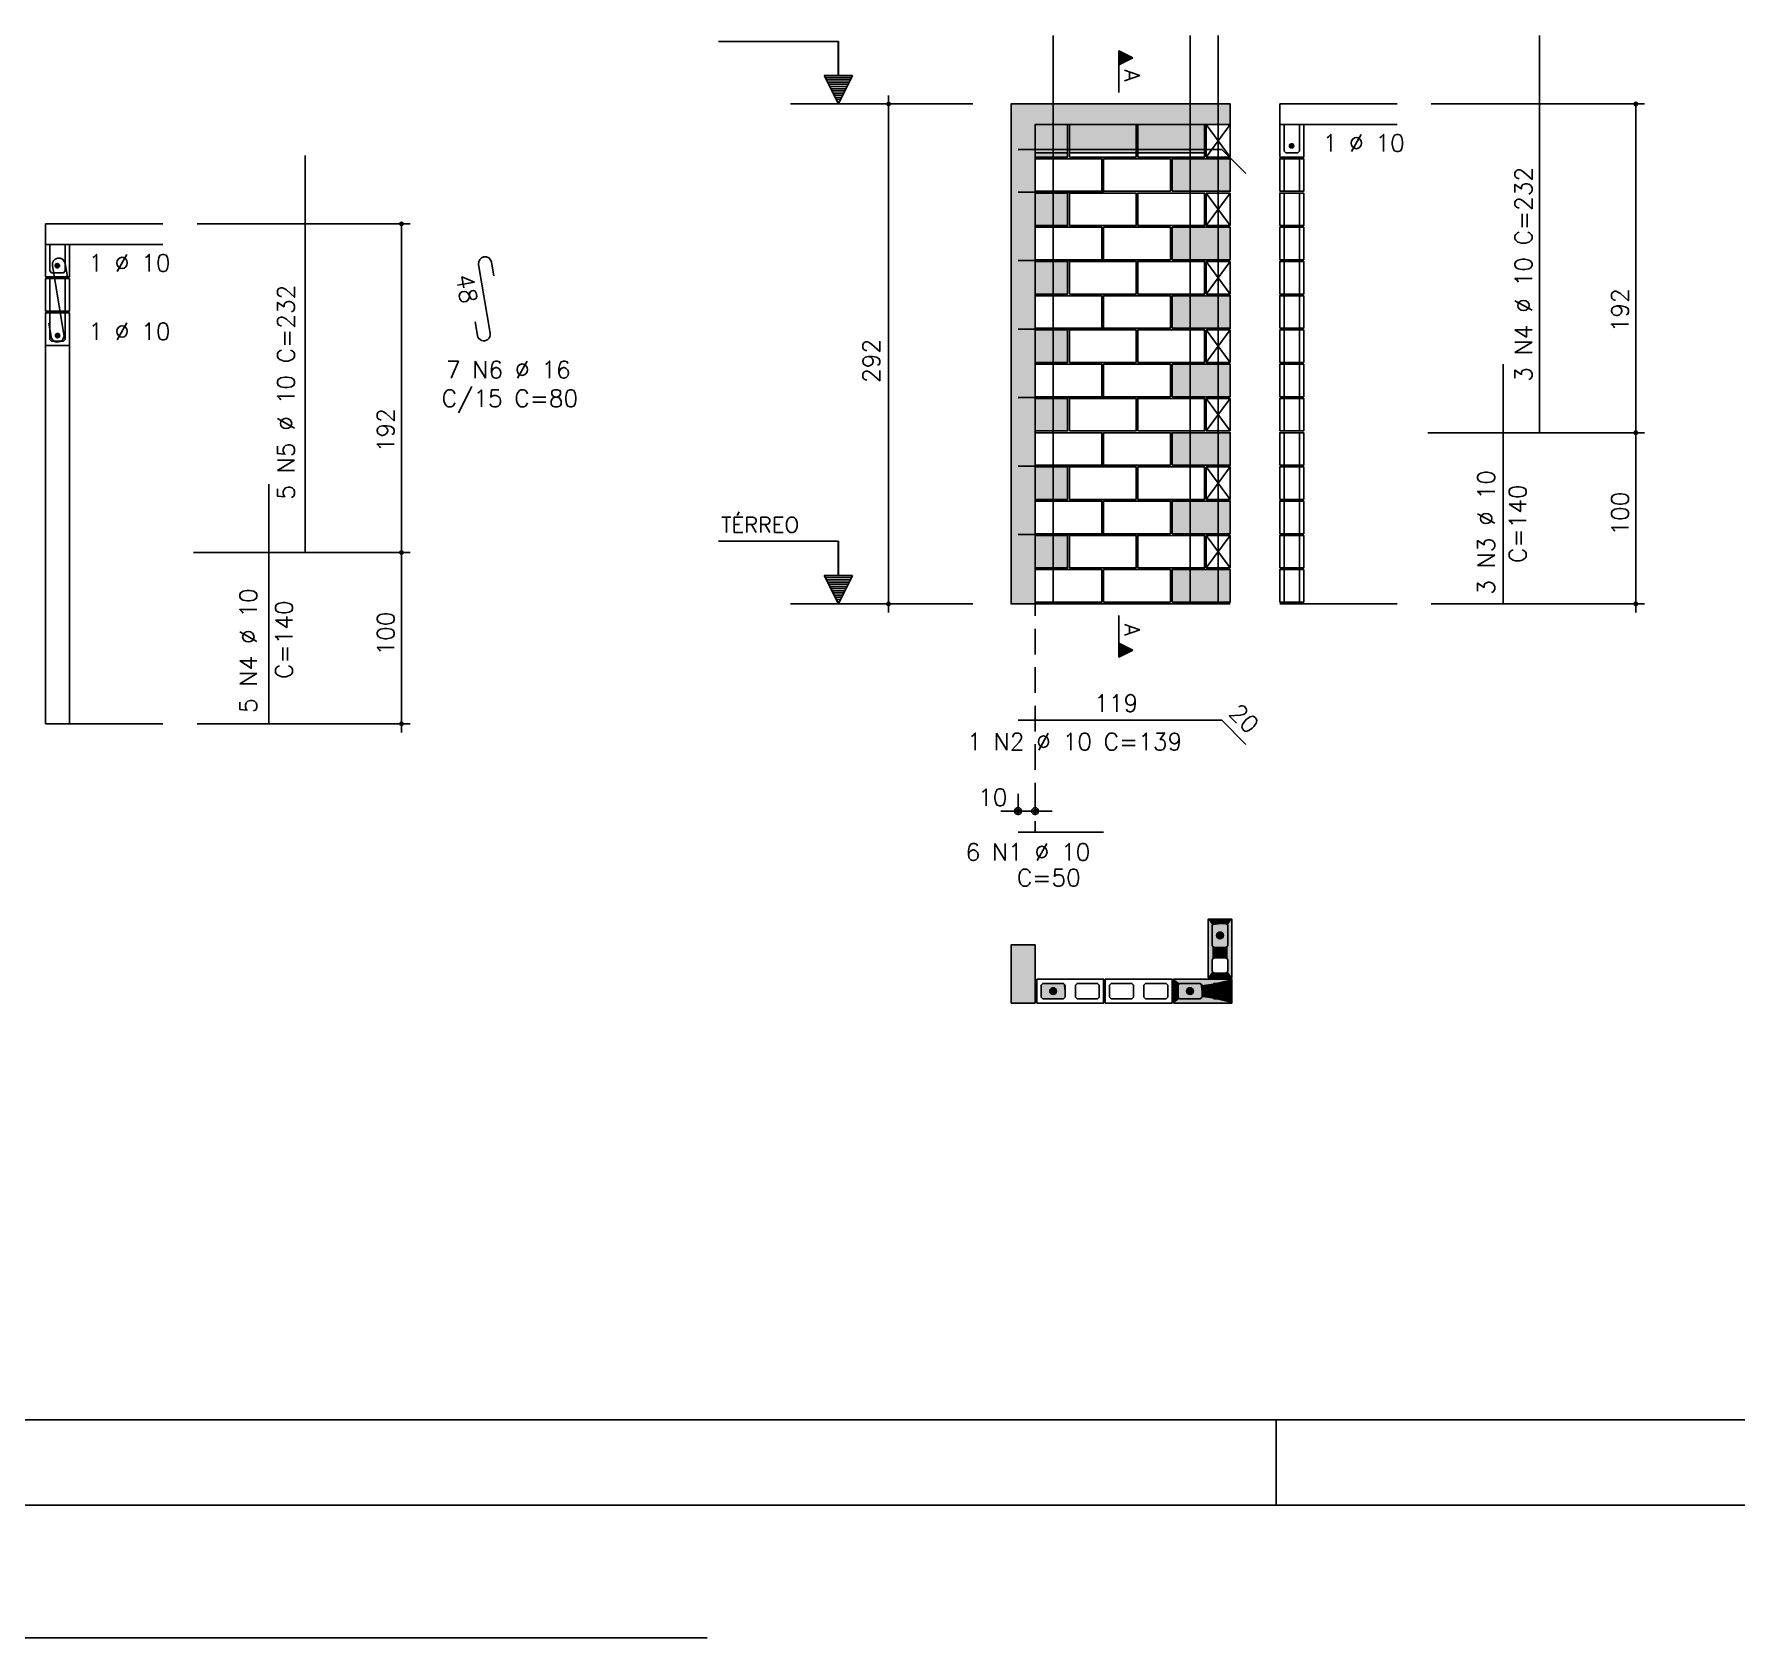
# Model space of a CAD drawing. Extents: x -2 to 121, y -2 to 61.
# Drawn here: x 15.19 to 35.07, y -1.55 to 17.18 of the extents above; entities that cross this region are included whole.
import ezdxf

# ---------------------------------------------------------------- set-up
doc = ezdxf.new("R2010")
doc.units = 0
doc.header["$MEASUREMENT"] = 0
doc.linetypes.add('ESTILO_TQS_0001', pattern=[0.45, 0.3, -0.15])
doc.linetypes.add('HIDDEN', pattern=[0.375, 0.25, -0.125])
doc.layers.get('Defpoints').update_dxf_attribs({"linetype": 'CONTINUOUS'})
for name, color, linetype in [('ARQ_FOLHA', 7, 'CONTINUOUS'), ('PENA_01', 1, 'CONTINUOUS'), ('PENA_02', 2, 'CONTINUOUS'), ('PENA_03', 3, 'CONTINUOUS'), ('PENA_05', 5, 'CONTINUOUS'), ('PENA_09', 254, 'CONTINUOUS'), ('PENA_11', 252, 'CONTINUOUS'), ('PENA_21', 100, 'CONTINUOUS'), ('PENA_23', 50, 'CONTINUOUS')]:
    doc.layers.add(name, color=color, linetype=linetype)
doc.styles.get("Standard").update_dxf_attribs({"font": 'ROMANS.SHX'})

msp = doc.modelspace()

# ---------------------------------------------------------------- linework, layer by layer
at = {"layer": 'ARQ_FOLHA', "color": 1}
msp.add_line((29.7, 0.996255), (29.7, -0.003745), dxfattribs=at)
for points in [[(0, -0.003745), (118.9, -0.003745), (118.9, 59.396255), (0, 59.396255)], [(2.5, 0.996255), (117.9, 0.996255), (117.9, 58.396255), (2.5, 58.396255)]]:
    msp.add_lwpolyline(points, close=True, dxfattribs=at)
at = {"layer": 'Defpoints', "color": 8, "linetype": 'HIDDEN', "ltscale": 100}
msp.add_lwpolyline([(-1.95, 60.946255), (-1.95, -1.553745), (120.85, -1.553745), (120.85, 60.946255)], close=True, dxfattribs=at)
at = {"layer": 'PENA_01', "linetype": 'Continuous'}
for p, q in [((24.023589, 16.367532), (26.154453, 16.367532)), ((26.881945, 15.797532), (27.261945, 15.797532)), ((27.281945, 15.797532), (28.061945, 15.797532)), ((28.081945, 15.797532), (28.861945, 15.797532)), ((24.023589, 10.527532), (26.154453, 10.527532)), ((26.681945, 8.060308), (26.681945, 8.306402)), ((26.881945, 8.060308), (26.881945, 8.306402)), ((27.081945, 8.106402), (26.481945, 8.106402))]:
    msp.add_line(p, q, dxfattribs=at)
at = {"layer": 'PENA_01', "linetype": 'ESTILO_TQS_0001'}
msp.add_line((26.881945, 11.137532), (26.881945, 7.860308), dxfattribs=at)
at = {"layer": 'PENA_01', "linetype": 'Continuous'}
for points in [[(28.951945, 6.533468), (28.951945, 6.773468), (28.971945, 6.793468), (29.111945, 6.793468), (29.131945, 6.773468), (29.131945, 6.533468), (29.111945, 6.513468), (28.971945, 6.513468), (28.951945, 6.533468)], [(28.951945, 6.233468), (28.951945, 6.373468), (28.971945, 6.393468), (29.111945, 6.393468), (29.131945, 6.373468), (29.131945, 6.233468), (29.111945, 6.213468), (28.971945, 6.213468), (28.951945, 6.233468)], [(26.951945, 6.073468), (26.971945, 6.093468), (27.211945, 6.093468), (27.231945, 6.073468), (27.231945, 5.933468), (27.211945, 5.913468), (26.971945, 5.913468), (26.951945, 5.933468), (26.951945, 6.073468)], [(27.351945, 6.073468), (27.371945, 6.093468), (27.611945, 6.093468), (27.631945, 6.073468), (27.631945, 5.933468), (27.611945, 5.913468), (27.371945, 5.913468), (27.351945, 5.933468), (27.351945, 6.073468)], [(27.751945, 6.073468), (27.771945, 6.093468), (28.011945, 6.093468), (28.031945, 6.073468), (28.031945, 5.933468), (28.011945, 5.913468), (27.771945, 5.913468), (27.751945, 5.933468), (27.751945, 6.073468)], [(28.151945, 6.073468), (28.171945, 6.093468), (28.411945, 6.093468), (28.431945, 6.073468), (28.431945, 5.933468), (28.411945, 5.913468), (28.171945, 5.913468), (28.151945, 5.933468), (28.151945, 6.073468)], [(28.811945, 6.093468), (28.571945, 6.093468), (28.551945, 6.073468), (28.551945, 5.933468), (28.571945, 5.913468), (28.811945, 5.913468), (28.831945, 5.933468), (28.831945, 6.073468), (28.811945, 6.093468)], [(29.111945, 6.093468), (28.971945, 6.093468), (28.951945, 6.073468), (28.951945, 5.933468), (28.971945, 5.913468), (29.111945, 5.913468), (29.131945, 5.933468), (29.131945, 6.073468), (29.111945, 6.093468)]]:
    msp.add_lwpolyline(points, dxfattribs=at)
at = {"layer": 'PENA_02', "linetype": 'Continuous'}
for p, q in [((29.161945, 16.127532), (28.881945, 16.127532)), ((28.881945, 16.127532), (28.881945, 15.747532)), ((29.161945, 15.747532), (29.161945, 16.127532)), ((28.881945, 15.747532), (29.161945, 15.747532)), ((29.161945, 15.327532), (28.881945, 15.327532)), ((28.881945, 15.327532), (28.881945, 14.947532)), ((29.161945, 14.947532), (29.161945, 15.327532)), ((28.881945, 14.947532), (29.161945, 14.947532)), ((29.161945, 14.527532), (28.881945, 14.527532)), ((28.881945, 14.527532), (28.881945, 14.147532)), ((29.161945, 14.147532), (29.161945, 14.527532)), ((28.881945, 14.147532), (29.161945, 14.147532)), ((29.161945, 13.727532), (28.881945, 13.727532)), ((28.881945, 13.727532), (28.881945, 13.347532)), ((29.161945, 13.347532), (29.161945, 13.727532)), ((28.881945, 13.347532), (29.161945, 13.347532)), ((29.161945, 12.927532), (28.881945, 12.927532)), ((28.881945, 12.927532), (28.881945, 12.547532)), ((29.161945, 12.547532), (29.161945, 12.927532)), ((28.881945, 12.547532), (29.161945, 12.547532)), ((29.161945, 12.127532), (28.881945, 12.127532)), ((28.881945, 12.127532), (28.881945, 11.747532)), ((29.161945, 11.747532), (29.161945, 12.127532)), ((28.881945, 11.747532), (29.161945, 11.747532)), ((29.161945, 11.327532), (28.881945, 11.327532)), ((28.881945, 11.327532), (28.881945, 10.947532)), ((29.161945, 10.947532), (29.161945, 11.327532)), ((28.881945, 10.947532), (29.161945, 10.947532)), ((26.881945, 10.527532), (29.161945, 10.527532))]:
    msp.add_line(p, q, dxfattribs=at)
for points in [[(29.161945, 16.127532), (29.161945, 16.367532), (26.601945, 16.367532), (26.601945, 10.527532), (26.881945, 10.527532), (26.881945, 16.127532), (29.161945, 16.127532)], [(26.881945, 15.747532), (27.261945, 15.747532), (27.261945, 16.127532), (26.881945, 16.127532), (26.881945, 15.747532)], [(27.281945, 15.747532), (28.061945, 15.747532), (28.061945, 16.127532), (27.281945, 16.127532), (27.281945, 15.747532)], [(28.081945, 15.747532), (28.861945, 15.747532), (28.861945, 16.127532), (28.081945, 16.127532), (28.081945, 15.747532)], [(26.881945, 15.347532), (27.661945, 15.347532), (27.661945, 15.727532), (26.881945, 15.727532), (26.881945, 15.347532)], [(27.681945, 15.347532), (28.461945, 15.347532), (28.461945, 15.727532), (27.681945, 15.727532), (27.681945, 15.347532)], [(28.481945, 15.347532), (29.161945, 15.347532), (29.161945, 15.727532), (28.481945, 15.727532), (28.481945, 15.347532)], [(26.881945, 14.947532), (27.261945, 14.947532), (27.261945, 15.327532), (26.881945, 15.327532), (26.881945, 14.947532)], [(27.281945, 14.947532), (28.061945, 14.947532), (28.061945, 15.327532), (27.281945, 15.327532), (27.281945, 14.947532)], [(28.081945, 14.947532), (28.861945, 14.947532), (28.861945, 15.327532), (28.081945, 15.327532), (28.081945, 14.947532)], [(26.881945, 14.547532), (27.661945, 14.547532), (27.661945, 14.927532), (26.881945, 14.927532), (26.881945, 14.547532)], [(27.681945, 14.547532), (28.461945, 14.547532), (28.461945, 14.927532), (27.681945, 14.927532), (27.681945, 14.547532)], [(28.481945, 14.547532), (29.161945, 14.547532), (29.161945, 14.927532), (28.481945, 14.927532), (28.481945, 14.547532)], [(26.881945, 14.147532), (27.261945, 14.147532), (27.261945, 14.527532), (26.881945, 14.527532), (26.881945, 14.147532)], [(27.281945, 14.147532), (28.061945, 14.147532), (28.061945, 14.527532), (27.281945, 14.527532), (27.281945, 14.147532)], [(28.081945, 14.147532), (28.861945, 14.147532), (28.861945, 14.527532), (28.081945, 14.527532), (28.081945, 14.147532)], [(26.881945, 13.747532), (27.661945, 13.747532), (27.661945, 14.127532), (26.881945, 14.127532), (26.881945, 13.747532)], [(27.681945, 13.747532), (28.461945, 13.747532), (28.461945, 14.127532), (27.681945, 14.127532), (27.681945, 13.747532)], [(28.481945, 13.747532), (29.161945, 13.747532), (29.161945, 14.127532), (28.481945, 14.127532), (28.481945, 13.747532)], [(26.881945, 13.347532), (27.261945, 13.347532), (27.261945, 13.727532), (26.881945, 13.727532), (26.881945, 13.347532)], [(27.281945, 13.347532), (28.061945, 13.347532), (28.061945, 13.727532), (27.281945, 13.727532), (27.281945, 13.347532)], [(28.081945, 13.347532), (28.861945, 13.347532), (28.861945, 13.727532), (28.081945, 13.727532), (28.081945, 13.347532)], [(26.881945, 12.947532), (27.661945, 12.947532), (27.661945, 13.327532), (26.881945, 13.327532), (26.881945, 12.947532)], [(27.681945, 12.947532), (28.461945, 12.947532), (28.461945, 13.327532), (27.681945, 13.327532), (27.681945, 12.947532)], [(28.481945, 12.947532), (29.161945, 12.947532), (29.161945, 13.327532), (28.481945, 13.327532), (28.481945, 12.947532)], [(26.881945, 12.547532), (27.261945, 12.547532), (27.261945, 12.927532), (26.881945, 12.927532), (26.881945, 12.547532)], [(27.281945, 12.547532), (28.061945, 12.547532), (28.061945, 12.927532), (27.281945, 12.927532), (27.281945, 12.547532)], [(28.081945, 12.547532), (28.861945, 12.547532), (28.861945, 12.927532), (28.081945, 12.927532), (28.081945, 12.547532)], [(26.881945, 12.147532), (27.661945, 12.147532), (27.661945, 12.527532), (26.881945, 12.527532), (26.881945, 12.147532)], [(27.681945, 12.147532), (28.461945, 12.147532), (28.461945, 12.527532), (27.681945, 12.527532), (27.681945, 12.147532)], [(28.481945, 12.147532), (29.161945, 12.147532), (29.161945, 12.527532), (28.481945, 12.527532), (28.481945, 12.147532)], [(26.881945, 11.747532), (27.261945, 11.747532), (27.261945, 12.127532), (26.881945, 12.127532), (26.881945, 11.747532)], [(27.281945, 11.747532), (28.061945, 11.747532), (28.061945, 12.127532), (27.281945, 12.127532), (27.281945, 11.747532)], [(28.081945, 11.747532), (28.861945, 11.747532), (28.861945, 12.127532), (28.081945, 12.127532), (28.081945, 11.747532)], [(26.881945, 11.347532), (27.661945, 11.347532), (27.661945, 11.727532), (26.881945, 11.727532), (26.881945, 11.347532)], [(27.681945, 11.347532), (28.461945, 11.347532), (28.461945, 11.727532), (27.681945, 11.727532), (27.681945, 11.347532)], [(28.481945, 11.347532), (29.161945, 11.347532), (29.161945, 11.727532), (28.481945, 11.727532), (28.481945, 11.347532)], [(26.881945, 10.947532), (27.261945, 10.947532), (27.261945, 11.327532), (26.881945, 11.327532), (26.881945, 10.947532)], [(27.281945, 10.947532), (28.061945, 10.947532), (28.061945, 11.327532), (27.281945, 11.327532), (27.281945, 10.947532)], [(28.081945, 10.947532), (28.861945, 10.947532), (28.861945, 11.327532), (28.081945, 11.327532), (28.081945, 10.947532)], [(26.881945, 10.547532), (27.661945, 10.547532), (27.661945, 10.927532), (26.881945, 10.927532), (26.881945, 10.547532)], [(27.681945, 10.547532), (28.461945, 10.547532), (28.461945, 10.927532), (27.681945, 10.927532), (27.681945, 10.547532)], [(28.481945, 10.547532), (29.161945, 10.547532), (29.161945, 10.927532), (28.481945, 10.927532), (28.481945, 10.547532)], [(28.901945, 6.163468), (28.901945, 6.843468), (29.181945, 6.843468), (29.181945, 6.163468), (28.901945, 6.163468)], [(26.601945, 5.863468), (26.881945, 5.863468), (26.881945, 6.543468), (26.601945, 6.543468), (26.601945, 5.863468)], [(26.901945, 6.143468), (27.681945, 6.143468), (27.681945, 5.863468), (26.901945, 5.863468), (26.901945, 6.143468)], [(27.701945, 6.143468), (28.481945, 6.143468), (28.481945, 5.863468), (27.701945, 5.863468), (27.701945, 6.143468)], [(29.181945, 6.143468), (28.501945, 6.143468), (28.501945, 5.863468), (29.181945, 5.863468), (29.181945, 6.143468)]]:
    msp.add_lwpolyline(points, dxfattribs=at)
for centre, radius in [((25.169735, 16.367532), 0.02), ((25.169735, 16.367532), 0.01), ((33.899996, 16.367532), 0.02), ((33.899996, 16.367532), 0.01), ((19.479042, 14.966932), 0.02), ((19.479042, 14.966932), 0.01), ((33.899996, 12.527532), 0.02), ((33.899996, 12.527532), 0.01), ((19.479042, 11.126932), 0.02), ((19.479042, 11.126932), 0.01), ((25.169735, 10.527532), 0.02), ((33.899996, 10.527532), 0.02), ((25.169735, 10.527532), 0.01), ((33.899996, 10.527532), 0.01), ((19.479042, 9.126932), 0.02), ((19.479042, 9.126932), 0.01), ((26.681945, 8.106402), 0.04), ((26.681945, 8.106402), 0.02), ((26.881945, 8.106402), 0.04), ((26.881945, 8.106402), 0.02)]:
    msp.add_circle(centre, radius, dxfattribs=at)
at = {"layer": 'PENA_03', "linetype": 'Continuous'}
for p, q in [((24.583988, 16.699397), (24.583988, 17.100797)), ((24.582588, 17.099397), (23.182588, 17.099397)), ((24.582588, 16.699397), (24.582588, 17.099397)), ((27.858068, 16.502639), (27.858068, 16.989021)), ((27.858068, 16.989021), (28.024001, 16.906055)), ((27.858763, 16.987893), (28.02244, 16.906055)), ((28.024001, 16.906055), (27.858763, 16.823436)), ((27.858764, 16.987893), (27.858764, 16.824216)), ((28.02244, 16.906055), (27.858764, 16.824216)), ((27.870832, 16.982639), (27.870832, 16.82947)), ((27.883596, 16.976257), (27.883596, 16.835852)), ((27.89636, 16.969875), (27.89636, 16.842234)), ((27.909124, 16.963493), (27.909124, 16.848616)), ((27.921888, 16.957111), (27.921888, 16.854998)), ((27.934652, 16.950729), (27.934652, 16.86138)), ((27.947416, 16.944347), (27.947416, 16.867762)), ((27.96018, 16.937965), (27.96018, 16.874144)), ((27.972944, 16.931583), (27.972944, 16.880526)), ((27.985708, 16.925201), (27.985708, 16.886908)), ((27.998473, 16.918819), (27.998473, 16.89329)), ((28.011237, 16.912437), (28.011237, 16.899673)), ((27.858764, 16.823436), (27.858764, 16.502639)), ((24.583288, 16.367532), (24.417355, 16.699397)), ((24.417355, 16.699397), (24.582588, 16.699397)), ((24.583288, 16.370654), (24.419611, 16.698006)), ((24.746964, 16.698006), (24.419611, 16.698006)), ((24.736457, 16.673869), (24.430118, 16.673869)), ((24.723693, 16.648341), (24.442883, 16.648341)), ((24.710929, 16.622813), (24.455647, 16.622813)), ((24.698164, 16.597285), (24.468411, 16.597285)), ((24.6854, 16.571757), (24.481175, 16.571757)), ((24.672636, 16.546229), (24.493939, 16.546229)), ((24.659872, 16.520701), (24.506703, 16.520701)), ((24.749221, 16.699397), (24.583288, 16.367532)), ((24.746964, 16.698007), (24.583288, 16.370653)), ((24.583988, 16.699397), (24.749221, 16.699397)), ((24.647108, 16.495173), (24.519467, 16.495173)), ((24.634344, 16.469645), (24.532231, 16.469645)), ((24.62158, 16.444117), (24.544995, 16.444117)), ((24.608816, 16.418588), (24.557759, 16.418588)), ((24.596052, 16.39306), (24.570524, 16.39306)), ((25.169735, 10.426999), (25.169735, 16.467532)), ((29.740001, 16.367532), (29.740001, 15.747532)), ((29.740001, 16.367532), (31.11068, 16.367532)), ((31.51068, 16.367532), (33.999996, 16.367532)), ((33.899996, 10.426999), (33.899996, 16.367532)), ((28.881945, 15.747532), (29.161945, 16.127532)), ((29.161945, 15.747532), (28.881945, 16.127532)), ((29.740001, 16.127532), (31.11068, 16.127532)), ((29.790001, 15.347532), (29.790001, 15.727532)), ((29.970001, 15.347532), (29.970001, 15.727532)), ((28.881945, 14.947532), (29.161945, 15.327532)), ((29.161945, 14.947532), (28.881945, 15.327532)), ((29.790001, 14.947532), (29.790001, 15.327532)), ((29.970001, 14.947532), (29.970001, 15.327532)), ((15.319046, 14.966932), (15.319046, 14.346932)), ((15.319046, 14.966932), (16.689726, 14.966932)), ((17.089726, 14.966932), (19.579042, 14.966932)), ((19.479042, 9.026399), (19.479042, 14.966932)), ((29.790001, 14.547532), (29.790001, 14.927532)), ((29.970001, 14.547532), (29.970001, 14.927532)), ((15.319046, 14.726932), (16.689726, 14.726932)), ((28.881945, 14.147532), (29.161945, 14.527532)), ((29.161945, 14.147532), (28.881945, 14.527532)), ((29.790001, 14.147532), (29.790001, 14.527532)), ((29.970001, 14.147532), (29.970001, 14.527532)), ((15.369046, 13.946932), (15.369046, 14.326932)), ((15.549046, 13.946932), (15.549046, 14.326932)), ((29.790001, 13.747532), (29.790001, 14.127532)), ((29.970001, 13.747532), (29.970001, 14.127532)), ((28.881945, 13.347532), (29.161945, 13.727532)), ((29.161945, 13.347532), (28.881945, 13.727532)), ((29.790001, 13.347532), (29.790001, 13.727532)), ((29.970001, 13.347532), (29.970001, 13.727532)), ((15.319046, 13.546932), (15.319046, 9.126932)), ((15.599046, 13.546932), (15.599046, 9.126932)), ((29.790001, 12.947532), (29.790001, 13.327532)), ((29.970001, 12.947532), (29.970001, 13.327532)), ((28.881945, 12.547532), (29.161945, 12.927532)), ((29.161945, 12.547532), (28.881945, 12.927532)), ((29.790001, 12.547532), (29.790001, 12.927532)), ((29.970001, 12.547532), (29.970001, 12.927532)), ((29.790001, 12.147532), (29.790001, 12.527532)), ((29.970001, 12.147532), (29.970001, 12.527532)), ((31.468749, 12.527532), (33.999996, 12.527532)), ((28.881945, 11.747532), (29.161945, 12.127532)), ((29.161945, 11.747532), (28.881945, 12.127532)), ((29.790001, 11.747532), (29.790001, 12.127532)), ((29.970001, 11.747532), (29.970001, 12.127532)), ((29.790001, 11.347532), (29.790001, 11.727532)), ((29.970001, 11.347532), (29.970001, 11.727532)), ((24.582588, 11.259397), (23.182588, 11.259397)), ((24.582588, 10.859397), (24.582588, 11.259397)), ((24.583988, 10.859397), (24.583988, 11.260797)), ((28.881945, 10.947532), (29.161945, 11.327532)), ((29.161945, 10.947532), (28.881945, 11.327532)), ((29.790001, 10.947532), (29.790001, 11.327532)), ((29.970001, 10.947532), (29.970001, 11.327532)), ((17.047794, 11.126932), (19.579042, 11.126932)), ((24.583288, 10.527532), (24.417355, 10.859397)), ((24.417355, 10.859397), (24.582588, 10.859397)), ((24.583288, 10.530654), (24.419611, 10.858006)), ((24.746964, 10.858006), (24.419611, 10.858006)), ((24.736457, 10.833869), (24.430118, 10.833869)), ((24.723693, 10.808341), (24.442883, 10.808341)), ((24.710929, 10.782813), (24.455647, 10.782813)), ((24.698164, 10.757285), (24.468411, 10.757285)), ((24.749221, 10.859397), (24.583288, 10.527532)), ((24.746964, 10.858007), (24.583288, 10.530653)), ((24.583988, 10.859397), (24.749221, 10.859397)), ((29.790001, 10.547532), (29.790001, 10.927532)), ((29.970001, 10.547532), (29.970001, 10.927532)), ((24.6854, 10.731757), (24.481175, 10.731757)), ((24.672636, 10.706229), (24.493939, 10.706229)), ((24.659872, 10.680701), (24.506703, 10.680701)), ((24.647108, 10.655173), (24.519467, 10.655173)), ((24.634344, 10.629645), (24.532231, 10.629645)), ((24.62158, 10.604117), (24.544995, 10.604117)), ((24.608816, 10.578588), (24.557759, 10.578588)), ((24.596052, 10.55306), (24.570524, 10.55306)), ((27.858068, 10.390467), (27.858068, 9.904085)), ((27.858764, 10.06967), (27.858764, 10.390467)), ((29.740001, 10.527532), (31.11068, 10.527532)), ((31.51068, 10.527532), (33.999996, 10.527532)), ((27.858068, 9.904085), (28.024001, 9.987051)), ((28.024001, 9.987051), (27.858763, 10.06967)), ((27.858763, 9.905213), (28.02244, 9.987051)), ((27.858764, 9.905213), (27.858764, 10.06889)), ((28.02244, 9.987051), (27.858764, 10.06889)), ((27.870832, 9.910467), (27.870832, 10.063636)), ((27.883596, 9.916849), (27.883596, 10.057254)), ((27.89636, 9.923231), (27.89636, 10.050872)), ((27.909124, 9.929613), (27.909124, 10.04449)), ((27.921888, 9.935995), (27.921888, 10.038108)), ((27.934652, 9.942377), (27.934652, 10.031726)), ((27.947416, 9.948759), (27.947416, 10.025344)), ((27.96018, 9.955141), (27.96018, 10.018962)), ((27.972944, 9.961523), (27.972944, 10.01258)), ((27.985708, 9.967905), (27.985708, 10.006198)), ((27.998473, 9.974287), (27.998473, 9.999816)), ((28.011237, 9.980669), (28.011237, 9.993433)), ((15.319046, 9.126932), (16.689726, 9.126932)), ((17.089726, 9.126932), (19.579042, 9.126932)), ((26.681945, 7.860308), (26.681945, 7.860308)), ((26.881945, 7.860308), (26.881945, 7.860308))]:
    msp.add_line(p, q, dxfattribs=at)
for points in [[(29.740001, 15.747532), (30.020001, 15.747532), (30.020001, 16.127532)], [(29.970001, 16.127532), (29.970001, 15.817532), (29.950001, 15.797532), (29.810001, 15.797532), (29.790001, 15.817532), (29.790001, 16.127532)], [(29.740001, 15.347532), (30.020001, 15.347532), (30.020001, 15.727532), (29.740001, 15.727532), (29.740001, 15.347532)], [(29.904549, 15.878522), (29.902388, 15.88869), (29.896278, 15.897101), (29.887275, 15.902298), (29.876936, 15.903385), (29.867049, 15.900173), (29.859324, 15.893217), (29.855096, 15.88372), (29.855096, 15.873324), (29.859324, 15.863827), (29.867049, 15.856871), (29.876936, 15.853659), (29.887275, 15.854746), (29.896278, 15.859943), (29.902388, 15.868354), (29.904549, 15.878522)], [(29.740001, 14.947532), (30.020001, 14.947532), (30.020001, 15.327532), (29.740001, 15.327532), (29.740001, 14.947532)], [(29.740001, 14.547532), (30.020001, 14.547532), (30.020001, 14.927532), (29.740001, 14.927532), (29.740001, 14.547532)], [(15.319046, 14.346932), (15.599046, 14.346932), (15.599046, 14.726932)], [(15.549046, 14.726932), (15.549046, 14.416932), (15.529046, 14.396932), (15.389046, 14.396932), (15.369046, 14.416932), (15.369046, 14.726932)], [(29.740001, 14.147532), (30.020001, 14.147532), (30.020001, 14.527532), (29.740001, 14.527532), (29.740001, 14.147532)], [(15.319046, 13.946932), (15.599046, 13.946932), (15.599046, 14.326932), (15.319046, 14.326932), (15.319046, 13.946932)], [(15.483595, 14.477922), (15.481434, 14.48809), (15.475323, 14.496501), (15.466321, 14.501698), (15.455982, 14.502785), (15.446095, 14.499573), (15.43837, 14.492617), (15.434142, 14.48312), (15.434142, 14.472724), (15.43837, 14.463227), (15.446095, 14.456271), (15.455982, 14.453059), (15.466321, 14.454146), (15.475323, 14.459343), (15.481434, 14.467754), (15.483595, 14.477922)], [(29.740001, 13.747532), (30.020001, 13.747532), (30.020001, 14.127532), (29.740001, 14.127532), (29.740001, 13.747532)], [(15.319046, 13.546932), (15.599046, 13.546932), (15.599046, 13.926932), (15.319046, 13.926932), (15.319046, 13.546932)], [(15.549046, 13.926932), (15.549046, 13.616932), (15.529046, 13.596932), (15.389046, 13.596932), (15.369046, 13.616932), (15.369046, 13.926932)], [(29.740001, 13.347532), (30.020001, 13.347532), (30.020001, 13.727532), (29.740001, 13.727532), (29.740001, 13.347532)], [(15.485643, 13.661932), (15.483481, 13.6721), (15.477371, 13.68051), (15.468368, 13.685708), (15.458029, 13.686795), (15.448143, 13.683582), (15.440417, 13.676626), (15.436189, 13.66713), (15.436189, 13.656734), (15.440417, 13.647237), (15.448143, 13.640281), (15.458029, 13.637069), (15.468368, 13.638155), (15.477371, 13.643353), (15.483481, 13.651763), (15.485643, 13.661932)], [(29.740001, 12.947532), (30.020001, 12.947532), (30.020001, 13.327532), (29.740001, 13.327532), (29.740001, 12.947532)], [(29.740001, 12.547532), (30.020001, 12.547532), (30.020001, 12.927532), (29.740001, 12.927532), (29.740001, 12.547532)], [(29.740001, 12.147532), (30.020001, 12.147532), (30.020001, 12.527532), (29.740001, 12.527532), (29.740001, 12.147532)], [(29.740001, 11.747532), (30.020001, 11.747532), (30.020001, 12.127532), (29.740001, 12.127532), (29.740001, 11.747532)], [(29.740001, 11.347532), (30.020001, 11.347532), (30.020001, 11.727532), (29.740001, 11.727532), (29.740001, 11.347532)], [(29.740001, 10.947532), (30.020001, 10.947532), (30.020001, 11.327532), (29.740001, 11.327532), (29.740001, 10.947532)], [(29.740001, 10.547532), (30.020001, 10.547532), (30.020001, 10.927532), (29.740001, 10.927532), (29.740001, 10.547532)], [(29.111945, 6.793468), (29.131945, 6.773468), (29.131945, 6.533468), (29.111945, 6.513468), (28.971945, 6.513468), (28.951945, 6.533468), (28.951945, 6.773468), (28.971945, 6.793468), (29.111945, 6.793468)], [(26.601945, 5.863468), (26.881945, 5.863468), (26.881945, 6.543468), (26.601945, 6.543468), (26.601945, 5.863468)], [(27.231945, 5.933468), (27.211945, 5.913468), (26.971945, 5.913468), (26.951945, 5.933468), (26.951945, 6.073468), (26.971945, 6.093468), (27.211945, 6.093468), (27.231945, 6.073468), (27.231945, 5.933468)], [(28.831945, 5.933468), (28.811945, 5.913468), (28.571945, 5.913468), (28.551945, 5.933468), (28.551945, 6.073468), (28.571945, 6.093468), (28.811945, 6.093468), (28.831945, 6.073468), (28.831945, 5.933468)], [(29.111945, 6.093468), (29.131945, 6.073468), (29.131945, 5.933468), (29.111945, 5.913468), (28.971945, 5.913468), (28.951945, 5.933468), (28.951945, 6.073468), (28.971945, 6.093468), (29.111945, 6.093468)]]:
    msp.add_lwpolyline(points, dxfattribs=at)
for centre, radius in [((29.879549, 15.878522), 0.025), ((15.458595, 14.477922), 0.025), ((15.460643, 13.661932), 0.025), ((29.041945, 6.653468), 0.04), ((27.091945, 6.003468), 0.04), ((28.691945, 6.003468), 0.04), ((29.041945, 6.003468), 0.04)]:
    msp.add_circle(centre, radius, dxfattribs=at)
for points in [[(29.904549, 15.878522), (29.859324, 15.893217), (29.855096, 15.88372)], [(29.904549, 15.878522), (29.855096, 15.88372), (29.855096, 15.873324)], [(29.904549, 15.878522), (29.855096, 15.873324), (29.859324, 15.863827)], [(29.904549, 15.878522), (29.867049, 15.900173), (29.856057, 15.887072)], [(29.904549, 15.878522), (29.856057, 15.887072), (29.856057, 15.869971)], [(29.904549, 15.878522), (29.856057, 15.869971), (29.867049, 15.856871)], [(29.904549, 15.878522), (29.867049, 15.900173), (29.859324, 15.893217)], [(29.904549, 15.878522), (29.859324, 15.863827), (29.867049, 15.856871)], [(29.904549, 15.878522), (29.876936, 15.903385), (29.867049, 15.900173)], [(29.904549, 15.878522), (29.883891, 15.903142), (29.867049, 15.900173)], [(29.904549, 15.878522), (29.867049, 15.856871), (29.883891, 15.853902)], [(29.904549, 15.878522), (29.867049, 15.856871), (29.876936, 15.853659)], [(29.904549, 15.878522), (29.887275, 15.902298), (29.876936, 15.903385)], [(29.904549, 15.878522), (29.876936, 15.853659), (29.887275, 15.854746)], [(29.904549, 15.878522), (29.898701, 15.894592), (29.883891, 15.903142)], [(29.904549, 15.878522), (29.883891, 15.853902), (29.898701, 15.862452)], [(29.904549, 15.878522), (29.896278, 15.897101), (29.887275, 15.902298)], [(29.904549, 15.878522), (29.887275, 15.854746), (29.896278, 15.859943)], [(29.904549, 15.878522), (29.902388, 15.88869), (29.896278, 15.897101)], [(29.904549, 15.878522), (29.896278, 15.859943), (29.902388, 15.868354)], [(29.904549, 15.878522), (29.898701, 15.862452), (29.904549, 15.878522)], [(29.904549, 15.878522), (29.902388, 15.868354), (29.904549, 15.878522)], [(15.483595, 14.477922), (15.43837, 14.492617), (15.434142, 14.48312)], [(15.483595, 14.477922), (15.434142, 14.48312), (15.434142, 14.472724)], [(15.483595, 14.477922), (15.434142, 14.472724), (15.43837, 14.463227)], [(15.483595, 14.477922), (15.446095, 14.499573), (15.435103, 14.486472)], [(15.483595, 14.477922), (15.435103, 14.486472), (15.435103, 14.469371)], [(15.483595, 14.477922), (15.435103, 14.469371), (15.446095, 14.456271)], [(15.483595, 14.477922), (15.446095, 14.499573), (15.43837, 14.492617)], [(15.483595, 14.477922), (15.43837, 14.463227), (15.446095, 14.456271)], [(15.483595, 14.477922), (15.455982, 14.502785), (15.446095, 14.499573)], [(15.483595, 14.477922), (15.462936, 14.502542), (15.446095, 14.499573)], [(15.483595, 14.477922), (15.446095, 14.456271), (15.462936, 14.453302)], [(15.483595, 14.477922), (15.446095, 14.456271), (15.455982, 14.453059)], [(15.483595, 14.477922), (15.466321, 14.501698), (15.455982, 14.502785)], [(15.483595, 14.477922), (15.455982, 14.453059), (15.466321, 14.454146)], [(15.483595, 14.477922), (15.477746, 14.493992), (15.462936, 14.502542)], [(15.483595, 14.477922), (15.462936, 14.453302), (15.477746, 14.461852)], [(15.483595, 14.477922), (15.475323, 14.496501), (15.466321, 14.501698)], [(15.483595, 14.477922), (15.466321, 14.454146), (15.475323, 14.459343)], [(15.483595, 14.477922), (15.481434, 14.48809), (15.475323, 14.496501)], [(15.483595, 14.477922), (15.475323, 14.459343), (15.481434, 14.467754)], [(15.483595, 14.477922), (15.477746, 14.461852), (15.483595, 14.477922)], [(15.483595, 14.477922), (15.481434, 14.467754), (15.483595, 14.477922)], [(15.485643, 13.661932), (15.440417, 13.676626), (15.436189, 13.66713)], [(15.485643, 13.661932), (15.436189, 13.66713), (15.436189, 13.656734)], [(15.485643, 13.661932), (15.436189, 13.656734), (15.440417, 13.647237)], [(15.485643, 13.661932), (15.448143, 13.683582), (15.43715, 13.670482)], [(15.485643, 13.661932), (15.43715, 13.670482), (15.43715, 13.653381)], [(15.485643, 13.661932), (15.43715, 13.653381), (15.448143, 13.640281)], [(15.485643, 13.661932), (15.448143, 13.683582), (15.440417, 13.676626)], [(15.485643, 13.661932), (15.440417, 13.647237), (15.448143, 13.640281)], [(15.485643, 13.661932), (15.458029, 13.686795), (15.448143, 13.683582)], [(15.485643, 13.661932), (15.464984, 13.686552), (15.448143, 13.683582)], [(15.485643, 13.661932), (15.448143, 13.640281), (15.464984, 13.637312)], [(15.485643, 13.661932), (15.448143, 13.640281), (15.458029, 13.637069)], [(15.485643, 13.661932), (15.468368, 13.685708), (15.458029, 13.686795)], [(15.485643, 13.661932), (15.458029, 13.637069), (15.468368, 13.638155)], [(15.485643, 13.661932), (15.479794, 13.678002), (15.464984, 13.686552)], [(15.485643, 13.661932), (15.464984, 13.637312), (15.479794, 13.645862)], [(15.485643, 13.661932), (15.477371, 13.68051), (15.468368, 13.685708)], [(15.485643, 13.661932), (15.468368, 13.638155), (15.477371, 13.643353)], [(15.485643, 13.661932), (15.483481, 13.6721), (15.477371, 13.68051)], [(15.485643, 13.661932), (15.477371, 13.643353), (15.483481, 13.651763)], [(15.485643, 13.661932), (15.479794, 13.645862), (15.485643, 13.661932)], [(15.485643, 13.661932), (15.483481, 13.651763), (15.485643, 13.661932)], [(29.081945, 6.653468), (29.021945, 6.688109), (29.004357, 6.667149)], [(29.081945, 6.653468), (29.004357, 6.667149), (29.004357, 6.639788)], [(29.081945, 6.653468), (29.004357, 6.639788), (29.021945, 6.618827)], [(29.081945, 6.653468), (29.048891, 6.692861), (29.021945, 6.688109)], [(29.081945, 6.653468), (29.021945, 6.618827), (29.048891, 6.614076)], [(29.081945, 6.653468), (29.072587, 6.67918), (29.048891, 6.692861)], [(29.081945, 6.653468), (29.048891, 6.614076), (29.072587, 6.627757)], [(29.081945, 6.653468), (29.072587, 6.627757), (29.081945, 6.653468)], [(27.131945, 6.003468), (27.071945, 6.038109), (27.054357, 6.017149)], [(27.131945, 6.003468), (27.054357, 6.017149), (27.054357, 5.989788)], [(27.131945, 6.003468), (27.054357, 5.989788), (27.071945, 5.968827)], [(27.131945, 6.003468), (27.098891, 6.042861), (27.071945, 6.038109)], [(27.131945, 6.003468), (27.071945, 5.968827), (27.098891, 5.964076)], [(27.131945, 6.003468), (27.122587, 6.02918), (27.098891, 6.042861)], [(27.131945, 6.003468), (27.098891, 5.964076), (27.122587, 5.977757)], [(27.131945, 6.003468), (27.122587, 5.977757), (27.131945, 6.003468)], [(28.731945, 6.003468), (28.671945, 6.038109), (28.654357, 6.017149)], [(28.731945, 6.003468), (28.654357, 6.017149), (28.654357, 5.989788)], [(28.731945, 6.003468), (28.654357, 5.989788), (28.671945, 5.968827)], [(28.731945, 6.003468), (28.698891, 6.042861), (28.671945, 6.038109)], [(28.731945, 6.003468), (28.671945, 5.968827), (28.698891, 5.964076)], [(28.731945, 6.003468), (28.722587, 6.02918), (28.698891, 6.042861)], [(28.731945, 6.003468), (28.698891, 5.964076), (28.722587, 5.977757)], [(28.731945, 6.003468), (28.722587, 5.977757), (28.731945, 6.003468)], [(29.081945, 6.003468), (29.021945, 6.038109), (29.004357, 6.017149)], [(29.081945, 6.003468), (29.004357, 6.017149), (29.004357, 5.989788)], [(29.081945, 6.003468), (29.004357, 5.989788), (29.021945, 5.968827)], [(29.081945, 6.003468), (29.048891, 6.042861), (29.021945, 6.038109)], [(29.081945, 6.003468), (29.021945, 5.968827), (29.048891, 5.964076)], [(29.081945, 6.003468), (29.072587, 6.02918), (29.048891, 6.042861)], [(29.081945, 6.003468), (29.048891, 5.964076), (29.072587, 5.977757)], [(29.081945, 6.003468), (29.072587, 5.977757), (29.081945, 6.003468)]]:
    msp.add_solid(points, dxfattribs=at)
at = {"layer": 'PENA_05', "linetype": 'Continuous'}
for p, q in [((32.776245, 12.527532), (32.776245, 17.167532)), ((18.355291, 11.126932), (18.355291, 15.766932)), ((29.061945, 15.837532), (26.681945, 15.837532)), ((29.344788, 15.554689), (29.061945, 15.837532)), ((26.681945, 15.337532), (27.681945, 15.337532)), ((20.556923, 14.361363), (20.53041, 14.519151)), ((26.681945, 14.537532), (27.681945, 14.537532)), ((15.400276, 14.479828), (15.535592, 13.674526)), ((15.576688, 14.347228), (15.550174, 14.505016)), ((20.380511, 14.493964), (20.515827, 13.688661)), ((15.385693, 13.649338), (15.35918, 13.807126)), ((20.365929, 13.663473), (20.339415, 13.821261)), ((26.681945, 13.737532), (27.681945, 13.737532)), ((32.350321, 10.527532), (32.350321, 13.327532)), ((26.681945, 12.937532), (27.681945, 12.937532)), ((26.681945, 12.137532), (27.681945, 12.137532)), ((17.929367, 9.126932), (17.929367, 11.926932)), ((26.681945, 11.337532), (27.681945, 11.337532)), ((29.061945, 9.166945), (26.681945, 9.166945)), ((29.344788, 8.884102), (29.061945, 9.166945)), ((26.681945, 7.860308), (27.681945, 7.860308))]:
    msp.add_line(p, q, dxfattribs=at)
for points in [[(27.091945, 17.167532), (27.091945, 10.527532)], [(28.691945, 17.167532), (28.691945, 10.527532)], [(29.021945, 17.168442), (29.021945, 10.528442)]]:
    msp.add_lwpolyline(points, dxfattribs=at)
for centre, start, end in [((15.475225, 14.492422), 9.538392, 189.538392), ((20.45546, 14.506558), 9.538392, 189.538392), ((15.460643, 13.661932), 189.538392, 9.538392), ((20.440878, 13.676067), 189.538392, 9.538392)]:
    msp.add_arc(centre, 0.076, start, end, dxfattribs=at)
at = {"layer": 'PENA_09', "linetype": 'Continuous'}
for points in [[(26.881945, 15.797532), (27.261945, 15.797532), (27.261945, 16.127532), (26.881945, 16.127532), (26.881945, 15.797532)], [(27.281945, 15.797532), (28.061945, 15.797532), (28.061945, 16.127532), (27.281945, 16.127532), (27.281945, 15.797532)], [(28.081945, 15.797532), (28.861945, 15.797532), (28.861945, 16.127532), (28.081945, 16.127532), (28.081945, 15.797532)]]:
    msp.add_lwpolyline(points, dxfattribs=at)
for points in [[(26.881945, 15.797532), (27.261945, 15.797532), (27.261945, 16.127532)], [(26.881945, 15.797532), (27.261945, 16.127532), (26.881945, 16.127532)], [(26.881945, 15.797532), (26.881945, 16.127532), (26.881945, 15.797532)], [(27.281945, 15.797532), (28.061945, 15.797532), (28.061945, 16.127532)], [(27.281945, 15.797532), (28.061945, 16.127532), (27.281945, 16.127532)], [(27.281945, 15.797532), (27.281945, 16.127532), (27.281945, 15.797532)], [(28.081945, 15.797532), (28.861945, 15.797532), (28.861945, 16.127532)], [(28.081945, 15.797532), (28.861945, 16.127532), (28.081945, 16.127532)], [(28.081945, 15.797532), (28.081945, 16.127532), (28.081945, 15.797532)]]:
    msp.add_solid(points, dxfattribs=at)
at = {"layer": 'PENA_11', "linetype": 'Continuous'}
for points in [[(26.601945, 10.527532), (26.881945, 10.527532), (26.601945, 16.367532)], [(26.881945, 10.527532), (26.881945, 16.127532), (26.601945, 16.367532)], [(26.601945, 16.367532), (26.881945, 16.127532), (29.161945, 16.367532)], [(26.881945, 16.127532), (29.161945, 16.127532), (29.161945, 16.367532)], [(29.111945, 6.793468), (28.971945, 6.513468), (28.951945, 6.533468)], [(29.111945, 6.793468), (28.951945, 6.533468), (28.951945, 6.773468)], [(29.111945, 6.793468), (28.951945, 6.773468), (28.971945, 6.793468)], [(29.111945, 6.793468), (29.111945, 6.513468), (28.971945, 6.513468)], [(29.111945, 6.793468), (28.971945, 6.793468), (29.111945, 6.793468)], [(29.111945, 6.793468), (29.131945, 6.773468), (29.131945, 6.533468)], [(29.111945, 6.793468), (29.131945, 6.533468), (29.111945, 6.513468)], [(26.601945, 5.863468), (26.881945, 5.863468), (26.881945, 6.543468)], [(26.601945, 5.863468), (26.881945, 6.543468), (26.601945, 6.543468)], [(26.601945, 5.863468), (26.601945, 6.543468), (26.601945, 5.863468)], [(27.231945, 5.933468), (26.951945, 6.073468), (26.971945, 6.093468)], [(27.231945, 5.933468), (26.951945, 5.933468), (26.951945, 6.073468)], [(27.231945, 5.933468), (26.971945, 6.093468), (27.211945, 6.093468)], [(27.231945, 5.933468), (27.211945, 6.093468), (27.231945, 6.073468)], [(27.231945, 5.933468), (27.231945, 6.073468), (27.231945, 5.933468)], [(28.831945, 5.933468), (28.551945, 6.073468), (28.571945, 6.093468)], [(28.831945, 5.933468), (28.551945, 5.933468), (28.551945, 6.073468)], [(28.831945, 5.933468), (28.571945, 6.093468), (28.811945, 6.093468)], [(28.831945, 5.933468), (28.811945, 6.093468), (28.831945, 6.073468)], [(28.831945, 5.933468), (28.831945, 6.073468), (28.831945, 5.933468)], [(29.111945, 6.093468), (28.971945, 5.913468), (28.951945, 5.933468)], [(29.111945, 6.093468), (28.951945, 5.933468), (28.951945, 6.073468)], [(29.111945, 6.093468), (28.951945, 6.073468), (28.971945, 6.093468)], [(29.111945, 6.093468), (29.111945, 5.913468), (28.971945, 5.913468)], [(29.111945, 6.093468), (28.971945, 6.093468), (29.111945, 6.093468)], [(29.111945, 6.093468), (29.131945, 6.073468), (29.131945, 5.933468)], [(29.111945, 6.093468), (29.131945, 5.933468), (29.111945, 5.913468)], [(27.231945, 5.933468), (26.971945, 5.913468), (26.951945, 5.933468)], [(27.231945, 5.933468), (27.211945, 5.913468), (26.971945, 5.913468)], [(28.831945, 5.933468), (28.571945, 5.913468), (28.551945, 5.933468)], [(28.831945, 5.933468), (28.811945, 5.913468), (28.571945, 5.913468)]]:
    msp.add_solid(points, dxfattribs=at)
at = {"layer": 'PENA_21', "linetype": 'Continuous'}
for points in [[(28.481945, 15.347532), (29.161945, 15.347532), (29.161945, 15.727532), (28.481945, 15.727532), (28.481945, 15.347532)], [(28.481945, 14.547532), (29.161945, 14.547532), (29.161945, 14.927532), (28.481945, 14.927532), (28.481945, 14.547532)], [(28.481945, 13.747532), (29.161945, 13.747532), (29.161945, 14.127532), (28.481945, 14.127532), (28.481945, 13.747532)], [(28.481945, 12.947532), (29.161945, 12.947532), (29.161945, 13.327532), (28.481945, 13.327532), (28.481945, 12.947532)], [(28.481945, 12.147532), (29.161945, 12.147532), (29.161945, 12.527532), (28.481945, 12.527532), (28.481945, 12.147532)], [(28.481945, 11.347532), (29.161945, 11.347532), (29.161945, 11.727532), (28.481945, 11.727532), (28.481945, 11.347532)], [(28.481945, 10.547532), (29.161945, 10.547532), (29.161945, 10.927532), (28.481945, 10.927532), (28.481945, 10.547532)], [(29.041945, 6.163468), (29.041945, 6.213468), (28.971945, 6.213468), (28.951945, 6.233468), (28.951945, 6.373468), (28.971945, 6.393468), (29.041945, 6.393468), (29.041945, 6.513468), (28.971945, 6.513468), (28.951945, 6.533468), (28.951945, 6.773468), (28.971945, 6.793468), (29.041945, 6.793468), (29.041945, 6.843468), (28.901945, 6.843468), (28.901945, 6.163468), (29.041945, 6.163468)], [(29.041945, 6.163468), (29.041945, 6.213468), (29.111945, 6.213468), (29.131945, 6.233468), (29.131945, 6.373468), (29.111945, 6.393468), (29.041945, 6.393468), (29.041945, 6.513468), (29.111945, 6.513468), (29.131945, 6.533468), (29.131945, 6.773468), (29.111945, 6.793468), (29.041945, 6.793468), (29.041945, 6.843468), (29.181945, 6.843468), (29.181945, 6.163468), (29.041945, 6.163468)], [(29.181945, 6.003468), (29.131945, 6.003468), (29.131945, 6.073468), (29.111945, 6.093468), (28.971945, 6.093468), (28.951945, 6.073468), (28.951945, 6.003468), (28.831945, 6.003468), (28.831945, 6.073468), (28.811945, 6.093468), (28.571945, 6.093468), (28.551945, 6.073468), (28.551945, 6.003468), (28.501945, 6.003468), (28.501945, 6.143468), (29.181945, 6.143468), (29.181945, 6.003468)], [(29.181945, 6.003468), (29.131945, 6.003468), (29.131945, 5.933468), (29.111945, 5.913468), (28.971945, 5.913468), (28.951945, 5.933468), (28.951945, 6.003468), (28.831945, 6.003468), (28.831945, 5.933468), (28.811945, 5.913468), (28.571945, 5.913468), (28.551945, 5.933468), (28.551945, 6.003468), (28.501945, 6.003468), (28.501945, 5.863468), (29.181945, 5.863468), (29.181945, 6.003468)]]:
    msp.add_lwpolyline(points, dxfattribs=at)
for points in [[(28.481945, 15.347532), (29.161945, 15.347532), (29.161945, 15.727532)], [(28.481945, 15.347532), (29.161945, 15.727532), (28.481945, 15.727532)], [(28.481945, 15.347532), (28.481945, 15.727532), (28.481945, 15.347532)], [(28.481945, 14.547532), (29.161945, 14.547532), (29.161945, 14.927532)], [(28.481945, 14.547532), (29.161945, 14.927532), (28.481945, 14.927532)], [(28.481945, 14.547532), (28.481945, 14.927532), (28.481945, 14.547532)], [(28.481945, 13.747532), (29.161945, 13.747532), (29.161945, 14.127532)], [(28.481945, 13.747532), (29.161945, 14.127532), (28.481945, 14.127532)], [(28.481945, 13.747532), (28.481945, 14.127532), (28.481945, 13.747532)], [(28.481945, 12.947532), (29.161945, 12.947532), (29.161945, 13.327532)], [(28.481945, 12.947532), (29.161945, 13.327532), (28.481945, 13.327532)], [(28.481945, 12.947532), (28.481945, 13.327532), (28.481945, 12.947532)], [(28.481945, 12.147532), (29.161945, 12.147532), (29.161945, 12.527532)], [(28.481945, 12.147532), (29.161945, 12.527532), (28.481945, 12.527532)], [(28.481945, 12.147532), (28.481945, 12.527532), (28.481945, 12.147532)], [(28.481945, 11.347532), (29.161945, 11.347532), (29.161945, 11.727532)], [(28.481945, 11.347532), (29.161945, 11.727532), (28.481945, 11.727532)], [(28.481945, 11.347532), (28.481945, 11.727532), (28.481945, 11.347532)], [(28.481945, 10.547532), (29.161945, 10.547532), (29.161945, 10.927532)], [(28.481945, 10.547532), (29.161945, 10.927532), (28.481945, 10.927532)], [(28.481945, 10.547532), (28.481945, 10.927532), (28.481945, 10.547532)], [(29.041945, 6.843468), (28.901945, 6.843468), (28.971945, 6.793468)], [(28.971945, 6.793468), (28.901945, 6.843468), (28.951945, 6.773468)], [(28.901945, 6.843468), (28.951945, 6.233468), (28.951945, 6.773468)], [(28.901945, 6.163468), (28.951945, 6.233468), (28.901945, 6.843468)], [(28.951945, 6.773468), (28.951945, 6.233468), (28.951945, 6.373468)], [(28.951945, 6.773468), (28.951945, 6.533468), (28.951945, 6.373468)], [(29.041945, 6.793468), (29.041945, 6.843468), (28.971945, 6.793468)], [(29.111945, 6.793468), (29.041945, 6.793468), (29.181945, 6.843468)], [(29.041945, 6.793468), (29.041945, 6.843468), (29.181945, 6.843468)], [(29.131945, 6.773468), (29.111945, 6.793468), (29.181945, 6.843468)], [(29.131945, 6.533468), (29.181945, 6.843468), (29.131945, 6.373468)], [(29.131945, 6.373468), (29.181945, 6.843468), (29.131945, 6.233468)], [(29.181945, 6.843468), (29.181945, 6.163468), (29.131945, 6.233468)], [(29.131945, 6.533468), (29.131945, 6.773468), (29.181945, 6.843468)], [(28.971945, 6.393468), (28.951945, 6.533468), (28.951945, 6.373468)], [(28.971945, 6.393468), (28.971945, 6.513468), (28.951945, 6.533468)], [(29.041945, 6.393468), (28.971945, 6.513468), (28.971945, 6.393468)], [(29.041945, 6.393468), (29.041945, 6.513468), (28.971945, 6.513468)], [(29.041945, 6.393468), (29.111945, 6.513468), (29.111945, 6.393468)], [(29.041945, 6.393468), (29.041945, 6.513468), (29.111945, 6.513468)], [(29.111945, 6.513468), (29.131945, 6.533468), (29.111945, 6.393468)], [(29.111945, 6.393468), (29.131945, 6.533468), (29.131945, 6.373468)], [(28.971945, 6.213468), (28.951945, 6.233468), (28.901945, 6.163468)], [(28.971945, 6.213468), (28.901945, 6.163468), (29.041945, 6.163468)], [(28.971945, 6.213468), (29.041945, 6.163468), (29.041945, 6.213468)], [(29.181945, 6.163468), (29.041945, 6.163468), (29.111945, 6.213468)], [(29.111945, 6.213468), (29.041945, 6.163468), (29.041945, 6.213468)], [(29.131945, 6.233468), (29.181945, 6.163468), (29.111945, 6.213468)], [(29.181945, 6.143468), (28.571945, 6.093468), (28.501945, 6.143468)], [(28.571945, 6.093468), (28.551945, 6.073468), (28.501945, 6.143468)], [(28.501945, 6.143468), (28.551945, 6.073468), (28.501945, 6.003468)], [(28.551945, 6.073468), (28.551945, 6.003468), (28.501945, 6.003468)], [(28.501945, 5.863468), (28.551945, 5.933468), (28.501945, 6.003468)], [(28.551945, 5.933468), (28.551945, 6.003468), (28.501945, 6.003468)], [(28.811945, 6.093468), (28.571945, 6.093468), (29.181945, 6.143468)], [(28.831945, 6.073468), (28.811945, 6.093468), (29.181945, 6.143468)], [(29.181945, 6.143468), (28.971945, 6.093468), (28.831945, 6.073468)], [(28.831945, 6.003468), (28.831945, 6.073468), (28.971945, 6.093468)], [(28.831945, 6.003468), (28.971945, 6.093468), (28.951945, 6.073468)], [(28.831945, 6.003468), (28.951945, 6.073468), (28.951945, 6.003468)], [(28.831945, 6.003468), (28.831945, 5.933468), (28.971945, 5.913468)], [(28.831945, 6.003468), (28.971945, 5.913468), (28.951945, 5.933468)], [(28.831945, 6.003468), (28.951945, 5.933468), (28.951945, 6.003468)], [(29.181945, 6.143468), (29.111945, 6.093468), (28.971945, 6.093468)], [(29.181945, 6.143468), (29.131945, 6.073468), (29.111945, 6.093468)], [(29.181945, 6.143468), (29.181945, 6.003468), (29.131945, 6.003468)], [(29.181945, 6.143468), (29.131945, 6.003468), (29.131945, 6.073468)], [(29.181945, 5.863468), (29.181945, 6.003468), (29.131945, 6.003468)], [(29.181945, 5.863468), (29.131945, 6.003468), (29.131945, 5.933468)], [(28.571945, 5.913468), (28.551945, 5.933468), (28.501945, 5.863468)], [(29.181945, 5.863468), (28.571945, 5.913468), (28.501945, 5.863468)], [(28.811945, 5.913468), (28.571945, 5.913468), (29.181945, 5.863468)], [(28.831945, 5.933468), (28.811945, 5.913468), (29.181945, 5.863468)], [(29.181945, 5.863468), (28.971945, 5.913468), (28.831945, 5.933468)], [(29.181945, 5.863468), (29.111945, 5.913468), (28.971945, 5.913468)], [(29.181945, 5.863468), (29.131945, 5.933468), (29.111945, 5.913468)]]:
    msp.add_solid(points, dxfattribs=at)
at = {"layer": 'PENA_23', "linetype": 'Continuous'}
for points in [[(26.881945, 15.747532), (27.261945, 15.747532), (27.261945, 15.797532), (26.881945, 15.797532), (26.881945, 15.747532)], [(26.881945, 14.947532), (27.261945, 14.947532), (27.261945, 15.327532), (26.881945, 15.327532), (26.881945, 14.947532)], [(26.881945, 14.147532), (27.261945, 14.147532), (27.261945, 14.527532), (26.881945, 14.527532), (26.881945, 14.147532)], [(26.881945, 13.347532), (27.261945, 13.347532), (27.261945, 13.727532), (26.881945, 13.727532), (26.881945, 13.347532)], [(26.881945, 12.547532), (27.261945, 12.547532), (27.261945, 12.927532), (26.881945, 12.927532), (26.881945, 12.547532)], [(26.881945, 11.747532), (27.261945, 11.747532), (27.261945, 12.127532), (26.881945, 12.127532), (26.881945, 11.747532)], [(26.881945, 10.947532), (27.261945, 10.947532), (27.261945, 11.327532), (26.881945, 11.327532), (26.881945, 10.947532)]]:
    msp.add_lwpolyline(points, dxfattribs=at)
for points in [[(26.881945, 15.747532), (27.261945, 15.747532), (27.261945, 15.797532)], [(26.881945, 15.747532), (27.261945, 15.797532), (26.881945, 15.797532)], [(26.881945, 15.747532), (26.881945, 15.797532), (26.881945, 15.747532)], [(26.881945, 14.947532), (27.261945, 14.947532), (27.261945, 15.327532)], [(26.881945, 14.947532), (27.261945, 15.327532), (26.881945, 15.327532)], [(26.881945, 14.947532), (26.881945, 15.327532), (26.881945, 14.947532)], [(26.881945, 14.147532), (27.261945, 14.147532), (27.261945, 14.527532)], [(26.881945, 14.147532), (27.261945, 14.527532), (26.881945, 14.527532)], [(26.881945, 14.147532), (26.881945, 14.527532), (26.881945, 14.147532)], [(26.881945, 13.347532), (27.261945, 13.347532), (27.261945, 13.727532)], [(26.881945, 13.347532), (27.261945, 13.727532), (26.881945, 13.727532)], [(26.881945, 13.347532), (26.881945, 13.727532), (26.881945, 13.347532)], [(26.881945, 12.547532), (27.261945, 12.547532), (27.261945, 12.927532)], [(26.881945, 12.547532), (27.261945, 12.927532), (26.881945, 12.927532)], [(26.881945, 12.547532), (26.881945, 12.927532), (26.881945, 12.547532)], [(26.881945, 11.747532), (27.261945, 11.747532), (27.261945, 12.127532)], [(26.881945, 11.747532), (27.261945, 12.127532), (26.881945, 12.127532)], [(26.881945, 11.747532), (26.881945, 12.127532), (26.881945, 11.747532)], [(26.881945, 10.947532), (27.261945, 10.947532), (27.261945, 11.327532)], [(26.881945, 10.947532), (27.261945, 11.327532), (26.881945, 11.327532)], [(26.881945, 10.947532), (26.881945, 11.327532), (26.881945, 10.947532)]]:
    msp.add_solid(points, dxfattribs=at)

# ---------------------------------------------------------------- texts
at = {"layer": 'PENA_03', "linetype": 'Continuous'}
for s, height, rotation, p in [('A', 0.18, 270, (27.925097, 16.770622)), ('3 N4 %%c 10 C=232', 0.2, 90, (32.687882, 13.121627)), ('48', 0.2, 279.739838, (20.114069, 14.360871)), ('5 N5 %%c 10 C=232', 0.2, 90, (18.230236, 11.744215)), ('192', 0.2, 90, (33.814602, 13.699338)), ('292', 0.2, 90, (25.067431, 13.108929)), ('192', 0.2, 90, (19.393648, 12.298738)), ('3 N3 %%c 10', 0.2, 90, (32.251369, 10.633577)), ('C=140', 0.2, 90, (32.619515, 11.005077)), ('100', 0.2, 90, (33.816217, 11.323779)), ('5 N4 %%c 10', 0.2, 90, (17.789728, 9.252196)), ('C=140', 0.2, 90, (18.205378, 9.65056)), ('100', 0.2, 90, (19.395263, 9.923179)), ('A', 0.18, 270, (27.925097, 10.293913)), ('20', 0.2, 315, (29.132656, 9.237656))]:
    msp.add_text(s, height=height, rotation=rotation, dxfattribs=at).set_placement(p)
for s, height, p in [('1 %%c 10', 0.2, (30.24082, 15.811231)), ('1 %%c 10', 0.2, (15.819866, 14.410631)), ('1 %%c 10', 0.2, (15.819866, 13.610631)), ('7 N6 %%c 16', 0.2, (19.998441, 13.164126)), ('C/15 C=80', 0.2, (19.949008, 12.827982)), ('TÉRREO', 0.18, (23.212859, 11.361271)), ('119', 0.2, (27.571945, 9.266945)), ('1 N2 %%c 10 C=139', 0.2, (26.088686, 8.817555)), ('10', 0.2, (26.215278, 8.166402)), ('6 N1 %%c 10', 0.2, (26.069912, 7.528633)), ('C=50', 0.2, (26.669912, 7.228633))]:
    msp.add_text(s, height=height, dxfattribs=at).set_placement(p)

doc.saveas('drawing.dxf')
